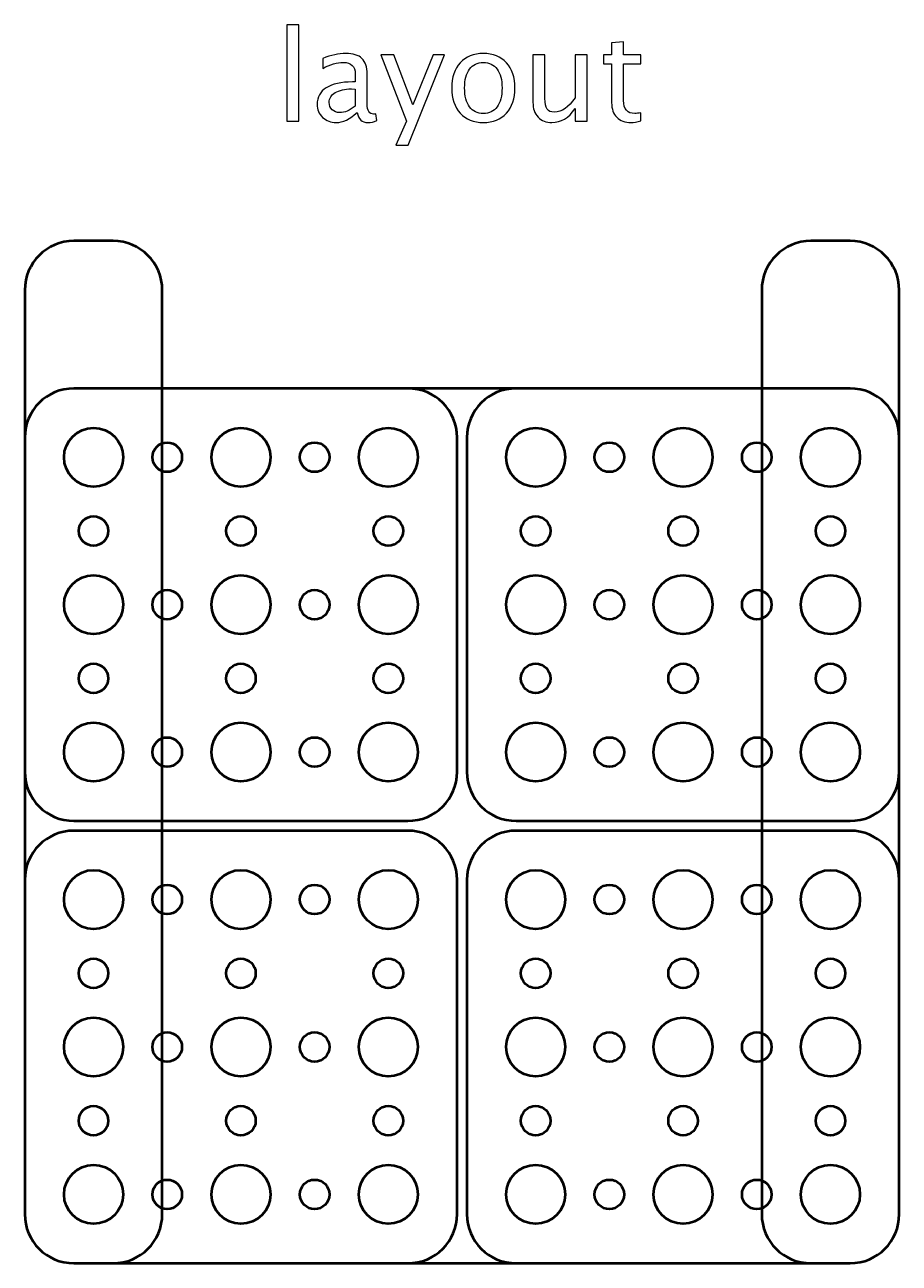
# Model space of a CAD drawing. Header units: centimetres. Extents: x -50.2 to 15.9, y -16.4 to 14.1.
# Drawn here: x -4.45 to 4.45, y -11.95 to 0.65 of the extents above; entities that cross this region are included whole.
import ezdxf

# ---------------------------------------------------------------- set-up
doc = ezdxf.new("R2010")
doc.units = ezdxf.units.CM
doc.header["$MEASUREMENT"] = 0
doc.layers.add('Layer 1', color=7, linetype='Continuous')

msp = doc.modelspace()

# ---------------------------------------------------------------- linework, layer by layer
at = {"layer": 'Layer 1', "lineweight": 53}
for centre, major_axis in [((-3.74999, -3.75001), (0, 0.30001)), ((-2.24999, -3.75001), (0, 0.30001)), ((-0.74999, -3.75001), (0, 0.30001)), ((0.75001, -3.75001), (0, 0.30001)), ((2.25001, -3.75001), (0, 0.30001)), ((3.75001, -3.75001), (0, 0.30001)), ((-3, -3.75), (0, 0.15)), ((-1.5, -3.75), (0, 0.15)), ((1.5, -3.75), (0, 0.15)), ((3, -3.75), (0, 0.15)), ((-3.75, -4.5), (0, 0.15)), ((-2.25, -4.5), (0, 0.15)), ((-0.75, -4.5), (0, 0.15)), ((0.75, -4.5), (0, 0.15)), ((2.25, -4.5), (0, 0.15)), ((3.75, -4.5), (0, 0.15)), ((-3.74999, -5.25001), (0, 0.30001)), ((-2.24999, -5.25001), (0, 0.30001)), ((-0.74999, -5.25001), (0, 0.30001)), ((0.75001, -5.25001), (0, 0.30001)), ((2.25001, -5.25001), (0, 0.30001)), ((3.75001, -5.25001), (0, 0.30001)), ((-3, -5.25), (0, 0.15)), ((-1.5, -5.25), (0, 0.15)), ((1.5, -5.25), (0, 0.15)), ((3, -5.25), (0, 0.15)), ((-3.75, -6), (0, 0.15)), ((-2.25, -6), (0, 0.15)), ((-0.75, -6), (0, 0.15)), ((0.75, -6), (0, 0.15)), ((2.25, -6), (0, 0.15)), ((3.75, -6), (0, 0.15)), ((-3.74999, -6.75001), (0, 0.30001)), ((-2.24999, -6.75001), (0, 0.30001)), ((-0.74999, -6.75001), (0, 0.30001)), ((0.75001, -6.75001), (0, 0.30001)), ((2.25001, -6.75001), (0, 0.30001)), ((3.75001, -6.75001), (0, 0.30001)), ((-3, -6.75), (0, 0.15)), ((-1.5, -6.75), (0, 0.15)), ((1.5, -6.75), (0, 0.15)), ((3, -6.75), (0, 0.15)), ((-3.74999, -8.25001), (0, 0.30001)), ((-2.24999, -8.25001), (0, 0.30001)), ((-0.74999, -8.25001), (0, 0.30001)), ((0.75001, -8.25001), (0, 0.30001)), ((2.25001, -8.25001), (0, 0.30001)), ((3.75001, -8.25001), (0, 0.30001)), ((-3, -8.25), (0, 0.15)), ((-1.5, -8.25), (0, 0.15)), ((1.5, -8.25), (0, 0.15)), ((3, -8.25), (0, 0.15)), ((-3.75, -9), (0, 0.15)), ((-2.25, -9), (0, 0.15)), ((-0.75, -9), (0, 0.15)), ((0.75, -9), (0, 0.15)), ((2.25, -9), (0, 0.15)), ((3.75, -9), (0, 0.15)), ((-3.74999, -9.75001), (0, 0.30001)), ((-2.24999, -9.75001), (0, 0.30001)), ((-0.74999, -9.75001), (0, 0.30001)), ((0.75001, -9.75001), (0, 0.30001)), ((2.25001, -9.75001), (0, 0.30001)), ((3.75001, -9.75001), (0, 0.30001)), ((-3, -9.75), (0, 0.15)), ((-1.5, -9.75), (0, 0.15)), ((1.5, -9.75), (0, 0.15)), ((3, -9.75), (0, 0.15)), ((-3.75, -10.5), (0, 0.15)), ((-2.25, -10.5), (0, 0.15)), ((-0.75, -10.5), (0, 0.15)), ((0.75, -10.5), (0, 0.15)), ((2.25, -10.5), (0, 0.15)), ((3.75, -10.5), (0, 0.15)), ((-3.74999, -11.25001), (0, 0.30001)), ((-2.24999, -11.25001), (0, 0.30001)), ((-0.74999, -11.25001), (0, 0.30001)), ((0.75001, -11.25001), (0, 0.30001)), ((2.25001, -11.25001), (0, 0.30001)), ((3.75001, -11.25001), (0, 0.30001)), ((-3, -11.25), (0, 0.15)), ((-1.5, -11.25), (0, 0.15)), ((1.5, -11.25), (0, 0.15)), ((3, -11.25), (0, 0.15))]:
    msp.add_ellipse(centre, major_axis=major_axis, ratio=1, dxfattribs=at)
at = {"layer": 'Layer 1'}
for points, knots in [([(-1.78245, -0.32956), (-1.78245, -0.32956), (-1.78245, 0.64961), (-1.78245, 0.64961), (-1.78245, 0.64961), (-1.78245, 0.64961), (-1.66053, 0.64961), (-1.66053, 0.64961), (-1.66053, 0.64961), (-1.66053, 0.64961), (-1.66053, -0.32956), (-1.66053, -0.32956), (-1.66053, -0.32956), (-1.66053, -0.32956), (-1.78245, -0.32956), (-1.78245, -0.32956)], [0, 0, 0, 0, 0.2, 0.2, 0.2, 0.2, 0.4, 0.4, 0.4, 0.4, 0.6, 0.6, 0.6, 0.6, 1, 1, 1, 1]), ([(1.81885, -0.32935), (1.78117, -0.33972), (1.74837, -0.3448), (1.72064, -0.3448), (1.72064, -0.3448), (1.65841, -0.3448), (1.60994, -0.32702), (1.57522, -0.29146), (1.57522, -0.29146), (1.5403, -0.2559), (1.52294, -0.20658), (1.52294, -0.14329), (1.52294, -0.14329), (1.52294, -0.14329), (1.52294, 0.2521), (1.52294, 0.2521), (1.52294, 0.2521), (1.52294, 0.2521), (1.4387, 0.2521), (1.4387, 0.2521), (1.4387, 0.2521), (1.4387, 0.2521), (1.4387, 0.34354), (1.4387, 0.34354), (1.4387, 0.34354), (1.4387, 0.34354), (1.52294, 0.34354), (1.52294, 0.34354), (1.52294, 0.34354), (1.52294, 0.34354), (1.52294, 0.46525), (1.52294, 0.46525), (1.52294, 0.46525), (1.52294, 0.46525), (1.64486, 0.47689), (1.64486, 0.47689), (1.64486, 0.47689), (1.64486, 0.47689), (1.64486, 0.34354), (1.64486, 0.34354), (1.64486, 0.34354), (1.64486, 0.34354), (1.82139, 0.34354), (1.82139, 0.34354), (1.82139, 0.34354), (1.82139, 0.34354), (1.82139, 0.2521), (1.82139, 0.2521), (1.82139, 0.2521), (1.82139, 0.2521), (1.64486, 0.2521), (1.64486, 0.2521), (1.64486, 0.2521), (1.64486, 0.2521), (1.64486, -0.12128), (1.64486, -0.12128), (1.64486, -0.12128), (1.64486, -0.20933), (1.68317, -0.25336), (1.75958, -0.25336), (1.75958, -0.25336), (1.77588, -0.25336), (1.79557, -0.25061), (1.81885, -0.24532), (1.81885, -0.24532), (1.81885, -0.24532), (1.81885, -0.32935), (1.81885, -0.32935)], [0, 0, 0, 0, 0.05555556, 0.05555556, 0.05555556, 0.05555556, 0.11111111, 0.11111111, 0.11111111, 0.11111111, 0.16666667, 0.16666667, 0.16666667, 0.16666667, 0.22222222, 0.22222222, 0.22222222, 0.22222222, 0.27777778, 0.27777778, 0.27777778, 0.27777778, 0.33333333, 0.33333333, 0.33333333, 0.33333333, 0.38888889, 0.38888889, 0.38888889, 0.38888889, 0.44444444, 0.44444444, 0.44444444, 0.44444444, 0.5, 0.5, 0.5, 0.5, 0.55555556, 0.55555556, 0.55555556, 0.55555556, 0.61111111, 0.61111111, 0.61111111, 0.61111111, 0.66666667, 0.66666667, 0.66666667, 0.66666667, 0.72222222, 0.72222222, 0.72222222, 0.72222222, 0.77777778, 0.77777778, 0.77777778, 0.77777778, 0.83333333, 0.83333333, 0.83333333, 0.83333333, 0.88888889, 0.88888889, 0.88888889, 0.88888889, 1, 1, 1, 1]), ([(-1.0685, -0.24383), (-1.14173, -0.31114), (-1.21222, -0.3448), (-1.27995, -0.3448), (-1.27995, -0.3448), (-1.33562, -0.3448), (-1.38198, -0.32744), (-1.41859, -0.29252), (-1.41859, -0.29252), (-1.45542, -0.25759), (-1.47384, -0.21357), (-1.47384, -0.16044), (-1.47384, -0.16044), (-1.47384, -0.08699), (-1.44294, -0.03047), (-1.38113, 0.0089), (-1.38113, 0.0089), (-1.31932, 0.04827), (-1.23063, 0.06795), (-1.11506, 0.06795), (-1.11506, 0.06795), (-1.11506, 0.06795), (-1.08649, 0.06795), (-1.08649, 0.06795), (-1.08649, 0.06795), (-1.08649, 0.06795), (-1.08649, 0.14902), (-1.08649, 0.14902), (-1.08649, 0.14902), (-1.08649, 0.22712), (-1.12713, 0.26607), (-1.20862, 0.26607), (-1.20862, 0.26607), (-1.2717, 0.26607), (-1.3407, 0.24617), (-1.41542, 0.20638), (-1.41542, 0.20638), (-1.41542, 0.20638), (-1.41542, 0.30671), (-1.41542, 0.30671), (-1.41542, 0.30671), (-1.33329, 0.34058), (-1.25582, 0.35751), (-1.18322, 0.35751), (-1.18322, 0.35751), (-1.1085, 0.35751), (-1.05326, 0.34058), (-1.01791, 0.3065), (-1.01791, 0.3065), (-0.98235, 0.27242), (-0.96457, 0.21993), (-0.96457, 0.14902), (-0.96457, 0.14902), (-0.96457, 0.14902), (-0.96457, -0.15515), (-0.96457, -0.15515), (-0.96457, -0.15515), (-0.96457, -0.22478), (-0.94319, -0.25971), (-0.90022, -0.25971), (-0.90022, -0.25971), (-0.89493, -0.25971), (-0.8871, -0.25886), (-0.87673, -0.25717), (-0.87673, -0.25717), (-0.87673, -0.25717), (-0.86805, -0.3249), (-0.86805, -0.3249), (-0.86805, -0.3249), (-0.89578, -0.33824), (-0.92626, -0.3448), (-0.9597, -0.3448), (-0.9597, -0.3448), (-1.01664, -0.3448), (-1.05283, -0.31114), (-1.0685, -0.24383)], [0, 0, 0, 0, 0.05, 0.05, 0.05, 0.05, 0.1, 0.1, 0.1, 0.1, 0.15, 0.15, 0.15, 0.15, 0.2, 0.2, 0.2, 0.2, 0.25, 0.25, 0.25, 0.25, 0.3, 0.3, 0.3, 0.3, 0.35, 0.35, 0.35, 0.35, 0.4, 0.4, 0.4, 0.4, 0.45, 0.45, 0.45, 0.45, 0.5, 0.5, 0.5, 0.5, 0.55, 0.55, 0.55, 0.55, 0.6, 0.6, 0.6, 0.6, 0.65, 0.65, 0.65, 0.65, 0.7, 0.7, 0.7, 0.7, 0.75, 0.75, 0.75, 0.75, 0.8, 0.8, 0.8, 0.8, 0.85, 0.85, 0.85, 0.85, 0.9, 0.9, 0.9, 0.9, 1, 1, 1, 1]), ([(-0.67438, -0.57467), (-0.67438, -0.57467), (-0.56516, -0.33041), (-0.56516, -0.33041), (-0.56516, -0.33041), (-0.56516, -0.33041), (-0.82593, 0.34354), (-0.82593, 0.34354), (-0.82593, 0.34354), (-0.82593, 0.34354), (-0.69512, 0.34354), (-0.69512, 0.34354), (-0.69512, 0.34354), (-0.69512, 0.34354), (-0.50123, -0.16615), (-0.50123, -0.16615), (-0.50123, -0.16615), (-0.50123, -0.16615), (-0.29443, 0.34354), (-0.29443, 0.34354), (-0.29443, 0.34354), (-0.29443, 0.34354), (-0.1795, 0.34354), (-0.1795, 0.34354), (-0.1795, 0.34354), (-0.1795, 0.34354), (-0.54738, -0.57467), (-0.54738, -0.57467), (-0.54738, -0.57467), (-0.54738, -0.57467), (-0.67438, -0.57467), (-0.67438, -0.57467)], [0, 0, 0, 0, 0.11111111, 0.11111111, 0.11111111, 0.11111111, 0.22222222, 0.22222222, 0.22222222, 0.22222222, 0.33333333, 0.33333333, 0.33333333, 0.33333333, 0.44444444, 0.44444444, 0.44444444, 0.44444444, 0.55555556, 0.55555556, 0.55555556, 0.55555556, 0.66666667, 0.66666667, 0.66666667, 0.66666667, 0.77777778, 0.77777778, 0.77777778, 0.77777778, 1, 1, 1, 1]), ([(0.21738, -0.3448), (0.11853, -0.3448), (0.04022, -0.31326), (-0.01736, -0.25018), (-0.01736, -0.25018), (-0.07514, -0.18711), (-0.10393, -0.10138), (-0.10393, 0.00678), (-0.10393, 0.00678), (-0.10393, 0.11473), (-0.07514, 0.20024), (-0.01736, 0.26311), (-0.01736, 0.26311), (0.04022, 0.32597), (0.11853, 0.35751), (0.21738, 0.35751), (0.21738, 0.35751), (0.31623, 0.35751), (0.39455, 0.32597), (0.45212, 0.26311), (0.45212, 0.26311), (0.5099, 0.20024), (0.53869, 0.11473), (0.53869, 0.00678), (0.53869, 0.00678), (0.53869, -0.10138), (0.5099, -0.18711), (0.45212, -0.25018), (0.45212, -0.25018), (0.39455, -0.31326), (0.31623, -0.3448), (0.21738, -0.3448)], [0, 0, 0, 0, 0.11111111, 0.11111111, 0.11111111, 0.11111111, 0.22222222, 0.22222222, 0.22222222, 0.22222222, 0.33333333, 0.33333333, 0.33333333, 0.33333333, 0.44444444, 0.44444444, 0.44444444, 0.44444444, 0.55555556, 0.55555556, 0.55555556, 0.55555556, 0.66666667, 0.66666667, 0.66666667, 0.66666667, 0.77777778, 0.77777778, 0.77777778, 0.77777778, 1, 1, 1, 1]), ([(0.21717, -0.25336), (0.27749, -0.25336), (0.32448, -0.23071), (0.35793, -0.1852), (0.35793, -0.1852), (0.39116, -0.13991), (0.40788, -0.07577), (0.40788, 0.00678), (0.40788, 0.00678), (0.40788, 0.08912), (0.39116, 0.15304), (0.35793, 0.19834), (0.35793, 0.19834), (0.32448, 0.24342), (0.27749, 0.26607), (0.21717, 0.26607), (0.21717, 0.26607), (0.15663, 0.26607), (0.10964, 0.24342), (0.07662, 0.19834), (0.07662, 0.19834), (0.04339, 0.15304), (0.02688, 0.08912), (0.02688, 0.00678), (0.02688, 0.00678), (0.02688, -0.07577), (0.04339, -0.13991), (0.07662, -0.1852), (0.07662, -0.1852), (0.10964, -0.23071), (0.15663, -0.25336), (0.21717, -0.25336)], [0, 0, 0, 0, 0.11111111, 0.11111111, 0.11111111, 0.11111111, 0.22222222, 0.22222222, 0.22222222, 0.22222222, 0.33333333, 0.33333333, 0.33333333, 0.33333333, 0.44444444, 0.44444444, 0.44444444, 0.44444444, 0.55555556, 0.55555556, 0.55555556, 0.55555556, 0.66666667, 0.66666667, 0.66666667, 0.66666667, 0.77777778, 0.77777778, 0.77777778, 0.77777778, 1, 1, 1, 1]), ([(1.15125, -0.32956), (1.15125, -0.32956), (1.15125, -0.20298), (1.15125, -0.20298), (1.15125, -0.20298), (1.08627, -0.2976), (1.00732, -0.3448), (0.91461, -0.3448), (0.91461, -0.3448), (0.85576, -0.3448), (0.80899, -0.32638), (0.77427, -0.28934), (0.77427, -0.28934), (0.73935, -0.2523), (0.72199, -0.20256), (0.72199, -0.13969), (0.72199, -0.13969), (0.72199, -0.13969), (0.72199, 0.34354), (0.72199, 0.34354), (0.72199, 0.34354), (0.72199, 0.34354), (0.84391, 0.34354), (0.84391, 0.34354), (0.84391, 0.34354), (0.84391, 0.34354), (0.84391, -0.0999), (0.84391, -0.0999), (0.84391, -0.0999), (0.84391, -0.15049), (0.85132, -0.18626), (0.86592, -0.20743), (0.86592, -0.20743), (0.88074, -0.22881), (0.90529, -0.23939), (0.9398, -0.23939), (0.9398, -0.23939), (1.0143, -0.23939), (1.085, -0.19049), (1.15125, -0.09249), (1.15125, -0.09249), (1.15125, -0.09249), (1.15125, 0.34354), (1.15125, 0.34354), (1.15125, 0.34354), (1.15125, 0.34354), (1.27317, 0.34354), (1.27317, 0.34354), (1.27317, 0.34354), (1.27317, 0.34354), (1.27317, -0.32956), (1.27317, -0.32956), (1.27317, -0.32956), (1.27317, -0.32956), (1.15125, -0.32956), (1.15125, -0.32956)], [0, 0, 0, 0, 0.06666667, 0.06666667, 0.06666667, 0.06666667, 0.13333333, 0.13333333, 0.13333333, 0.13333333, 0.2, 0.2, 0.2, 0.2, 0.26666667, 0.26666667, 0.26666667, 0.26666667, 0.33333333, 0.33333333, 0.33333333, 0.33333333, 0.4, 0.4, 0.4, 0.4, 0.46666667, 0.46666667, 0.46666667, 0.46666667, 0.53333333, 0.53333333, 0.53333333, 0.53333333, 0.6, 0.6, 0.6, 0.6, 0.66666667, 0.66666667, 0.66666667, 0.66666667, 0.73333333, 0.73333333, 0.73333333, 0.73333333, 0.8, 0.8, 0.8, 0.8, 0.86666667, 0.86666667, 0.86666667, 0.86666667, 1, 1, 1, 1]), ([(-1.08649, -0.17737), (-1.08649, -0.17737), (-1.08649, -0.00444), (-1.08649, -0.00444), (-1.08649, -0.00444), (-1.08649, -0.00444), (-1.12565, -0.00317), (-1.12565, -0.00317), (-1.12565, -0.00317), (-1.19338, -0.00317), (-1.24799, -0.01566), (-1.28969, -0.04063), (-1.28969, -0.04063), (-1.33118, -0.06582), (-1.35192, -0.09905), (-1.35192, -0.14054), (-1.35192, -0.14054), (-1.35192, -0.16954), (-1.34155, -0.19409), (-1.32102, -0.2142), (-1.32102, -0.2142), (-1.30027, -0.23431), (-1.27508, -0.24447), (-1.24524, -0.24447), (-1.24524, -0.24447), (-1.19444, -0.24447), (-1.14152, -0.22203), (-1.08649, -0.17737)], [0, 0, 0, 0, 0.125, 0.125, 0.125, 0.125, 0.25, 0.25, 0.25, 0.25, 0.375, 0.375, 0.375, 0.375, 0.5, 0.5, 0.5, 0.5, 0.625, 0.625, 0.625, 0.625, 0.75, 0.75, 0.75, 0.75, 1, 1, 1, 1])]:
    msp.add_open_spline(points, degree=3, knots=knots, dxfattribs=at)
at = {"layer": 'Layer 1', "color": 3, "lineweight": 53}
for points in [[(-4.45, -11.45), (-4.45, -11.45), (-4.45, -2.05), (-4.45, -2.05), (-4.45, -2.05), (-4.45, -1.77386), (-4.22614, -1.55), (-3.95, -1.55), (-3.95, -1.55), (-3.95, -1.55), (-3.55, -1.55), (-3.55, -1.55), (-3.55, -1.55), (-3.27386, -1.55), (-3.05, -1.77386), (-3.05, -2.05), (-3.05, -2.05), (-3.05, -2.05), (-3.05, -11.45), (-3.05, -11.45), (-3.05, -11.45), (-3.05, -11.72614), (-3.27386, -11.95), (-3.55, -11.95), (-3.55, -11.95), (-3.55, -11.95), (-3.95, -11.95), (-3.95, -11.95), (-3.95, -11.95), (-4.22614, -11.95), (-4.45, -11.72614), (-4.45, -11.45)], [(3.05, -11.45), (3.05, -11.45), (3.05, -2.05), (3.05, -2.05), (3.05, -2.05), (3.05, -1.77386), (3.27386, -1.55), (3.55, -1.55), (3.55, -1.55), (3.55, -1.55), (3.95, -1.55), (3.95, -1.55), (3.95, -1.55), (4.22614, -1.55), (4.45, -1.77386), (4.45, -2.05), (4.45, -2.05), (4.45, -2.05), (4.45, -11.45), (4.45, -11.45), (4.45, -11.45), (4.45, -11.72614), (4.22614, -11.95), (3.95, -11.95), (3.95, -11.95), (3.95, -11.95), (3.55, -11.95), (3.55, -11.95), (3.55, -11.95), (3.27386, -11.95), (3.05, -11.72614), (3.05, -11.45)], [(-4.45, -11.45), (-4.45, -11.45), (-4.45, -3.55), (-4.45, -3.55), (-4.45, -3.55), (-4.45, -3.27386), (-4.22614, -3.05), (-3.95, -3.05), (-3.95, -3.05), (-3.95, -3.05), (3.95, -3.05), (3.95, -3.05), (3.95, -3.05), (4.22614, -3.05), (4.45, -3.27386), (4.45, -3.55), (4.45, -3.55), (4.45, -3.55), (4.45, -11.45), (4.45, -11.45), (4.45, -11.45), (4.45, -11.72614), (4.22614, -11.95), (3.95, -11.95), (3.95, -11.95), (3.95, -11.95), (-3.95, -11.95), (-3.95, -11.95), (-3.95, -11.95), (-4.22614, -11.95), (-4.45, -11.72614), (-4.45, -11.45)]]:
    msp.add_open_spline(points, degree=3, knots=[0, 0, 0, 0, 0.11111111, 0.11111111, 0.11111111, 0.11111111, 0.22222222, 0.22222222, 0.22222222, 0.22222222, 0.33333333, 0.33333333, 0.33333333, 0.33333333, 0.44444444, 0.44444444, 0.44444444, 0.44444444, 0.55555556, 0.55555556, 0.55555556, 0.55555556, 0.66666667, 0.66666667, 0.66666667, 0.66666667, 0.77777778, 0.77777778, 0.77777778, 0.77777778, 1, 1, 1, 1], dxfattribs=at)
at = {"layer": 'Layer 1', "lineweight": 53}
for points in [[(-4.45, -6.95), (-4.45, -6.95), (-4.45, -3.55), (-4.45, -3.55), (-4.45, -3.55), (-4.45, -3.27386), (-4.22614, -3.05), (-3.95, -3.05), (-3.95, -3.05), (-3.95, -3.05), (-0.55, -3.05), (-0.55, -3.05), (-0.55, -3.05), (-0.27386, -3.05), (-0.05, -3.27386), (-0.05, -3.55), (-0.05, -3.55), (-0.05, -3.55), (-0.05, -6.95), (-0.05, -6.95), (-0.05, -6.95), (-0.05, -7.22614), (-0.27386, -7.45), (-0.55, -7.45), (-0.55, -7.45), (-0.55, -7.45), (-3.95, -7.45), (-3.95, -7.45), (-3.95, -7.45), (-4.22614, -7.45), (-4.45, -7.22614), (-4.45, -6.95)], [(0.05, -6.95), (0.05, -6.95), (0.05, -3.55), (0.05, -3.55), (0.05, -3.55), (0.05, -3.27386), (0.27386, -3.05), (0.55, -3.05), (0.55, -3.05), (0.55, -3.05), (3.95, -3.05), (3.95, -3.05), (3.95, -3.05), (4.22614, -3.05), (4.45, -3.27386), (4.45, -3.55), (4.45, -3.55), (4.45, -3.55), (4.45, -6.95), (4.45, -6.95), (4.45, -6.95), (4.45, -7.22614), (4.22614, -7.45), (3.95, -7.45), (3.95, -7.45), (3.95, -7.45), (0.55, -7.45), (0.55, -7.45), (0.55, -7.45), (0.27386, -7.45), (0.05, -7.22614), (0.05, -6.95)], [(-4.45, -11.45), (-4.45, -11.45), (-4.45, -8.05), (-4.45, -8.05), (-4.45, -8.05), (-4.45, -7.77386), (-4.22614, -7.55), (-3.95, -7.55), (-3.95, -7.55), (-3.95, -7.55), (-0.55, -7.55), (-0.55, -7.55), (-0.55, -7.55), (-0.27386, -7.55), (-0.05, -7.77386), (-0.05, -8.05), (-0.05, -8.05), (-0.05, -8.05), (-0.05, -11.45), (-0.05, -11.45), (-0.05, -11.45), (-0.05, -11.72614), (-0.27386, -11.95), (-0.55, -11.95), (-0.55, -11.95), (-0.55, -11.95), (-3.95, -11.95), (-3.95, -11.95), (-3.95, -11.95), (-4.22614, -11.95), (-4.45, -11.72614), (-4.45, -11.45)], [(0.05, -11.45), (0.05, -11.45), (0.05, -8.05), (0.05, -8.05), (0.05, -8.05), (0.05, -7.77386), (0.27386, -7.55), (0.55, -7.55), (0.55, -7.55), (0.55, -7.55), (3.95, -7.55), (3.95, -7.55), (3.95, -7.55), (4.22614, -7.55), (4.45, -7.77386), (4.45, -8.05), (4.45, -8.05), (4.45, -8.05), (4.45, -11.45), (4.45, -11.45), (4.45, -11.45), (4.45, -11.72614), (4.22614, -11.95), (3.95, -11.95), (3.95, -11.95), (3.95, -11.95), (0.55, -11.95), (0.55, -11.95), (0.55, -11.95), (0.27386, -11.95), (0.05, -11.72614), (0.05, -11.45)]]:
    msp.add_open_spline(points, degree=3, knots=[0, 0, 0, 0, 0.11111111, 0.11111111, 0.11111111, 0.11111111, 0.22222222, 0.22222222, 0.22222222, 0.22222222, 0.33333333, 0.33333333, 0.33333333, 0.33333333, 0.44444444, 0.44444444, 0.44444444, 0.44444444, 0.55555556, 0.55555556, 0.55555556, 0.55555556, 0.66666667, 0.66666667, 0.66666667, 0.66666667, 0.77777778, 0.77777778, 0.77777778, 0.77777778, 1, 1, 1, 1], dxfattribs=at)

doc.saveas('drawing.dxf')
